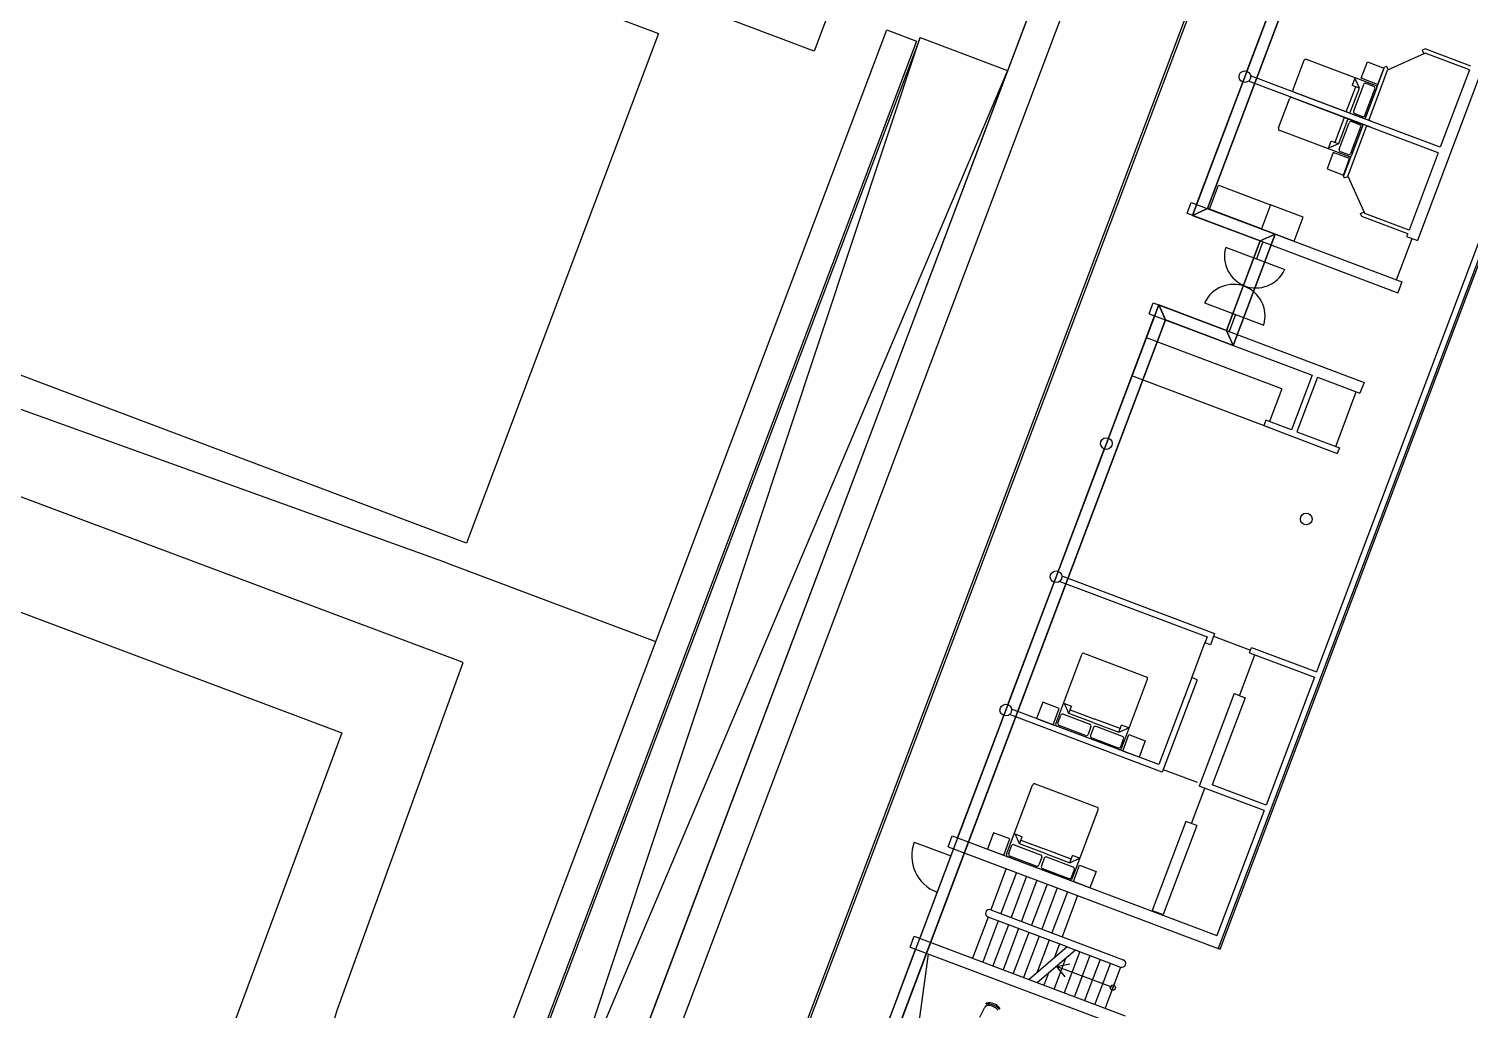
# Model space of a CAD drawing. Header units: millimetres. Extents: x 521005098 to 522149999836, y 174611071 to 175300000107.
# Drawn here: x 521867455863 to 521904490986, y 174970619306 to 174995843427 of the extents above; entities that cross this region are included whole.
import ezdxf

# ---------------------------------------------------------------- set-up
doc = ezdxf.new("R2010")
doc.units = ezdxf.units.MM
doc.header["$LTSCALE"] = 200
for name, color, linetype in [('0-35TEXT', 3, 'Continuous'), ('siteplan$0$0-35TEXT', 3, 'Continuous'), ('siteplan$0$siteplan$0$19', 1, 'Continuous'), ('siteplan$0$siteplan$0$22', 1, 'Continuous'), ('siteplan$0$siteplan$0$25', 1, 'Continuous'), ('siteplan$0$siteplan$0$27', 1, 'Continuous'), ('siteplan$0$siteplan$0$29', 1, 'Continuous'), ('siteplan$0$siteplan$0$30', 1, 'Continuous'), ('siteplan$0$siteplan$0$31', 1, 'Continuous'), ('siteplan$0$siteplan$0$41', 1, 'Continuous'), ('siteplan$0$siteplan$0$42', 1, 'Continuous'), ('siteplan$0$siteplan$0$43', 1, 'Continuous'), ('siteplan$0$siteplan$0$44', 1, 'Continuous'), ('siteplan$0$siteplan$0$45', 1, 'Continuous'), ('siteplan$0$siteplan$0$47', 1, 'Continuous'), ('siteplan$0$siteplan$0$48', 1, 'Continuous'), ('siteplan$0$siteplan$0$49', 1, 'Continuous'), ('siteplan$0$siteplan$0$5', 1, 'Continuous'), ('siteplan$0$siteplan$0$51', 1, 'Continuous'), ('siteplan$0$siteplan$0$8', 1, 'Continuous')]:
    doc.layers.add(name, color=color, linetype=linetype)
doc.layers.get('siteplan$0$0-35TEXT').off()

# ---------------------------------------------------------------- blocks, each defined once
blk = doc.blocks.new('siteplan$0$siteplan')
at = {"layer": 'siteplan$0$siteplan$0$19', "color": 8}
for p, q in [((21378.187, 74882.12), (21356.307, 74889.999)), ((21378.617, 74879.559), (21366.437, 74884.119)), ((21378.187, 74882.12), (21383.538, 74880.101)), ((21375.378, 74870.62), (21378.617, 74879.559)), ((21374.748, 74868.499), (21375.378, 74870.62))]:
    blk.add_line(p, q, dxfattribs=at)
at = {"layer": 'siteplan$0$siteplan$0$22', "color": 8}
for p, q in [((21398.754, 74894.754), (21399.939, 74897.898)), ((21397.462, 74891.33), (21398.648, 74894.474)), ((21398.205, 74890.231), (21399.731, 74889.656)), ((21399.095, 74890.393), (21398.93, 74889.958)), ((21399.167, 74890.366), (21399.003, 74889.93)), ((21399.725, 74889.658), (21399.721, 74889.647)), ((21397.666, 74888.802), (21399.186, 74888.228)), ((21395.196, 74885.323), (21396.382, 74888.467)), ((21398.391, 74888.528), (21398.226, 74888.092)), ((21398.464, 74888.501), (21398.299, 74888.064)), ((21399.186, 74888.228), (21399.19, 74888.239)), ((21393.904, 74881.899), (21395.09, 74885.042)), ((21392.612, 74878.474), (21393.798, 74881.618)), ((21391.321, 74875.05), (21392.507, 74878.193)), ((21390.208, 74874.941), (21391.144, 74874.588)), ((21391.215, 74874.769), (21390.347, 74872.467)), ((21389.055, 74869.043), (21390.241, 74872.187))]:
    blk.add_line(p, q, dxfattribs=at)
for centre, radius, start, end in [((21398.994, 74889.998), 0.817, 164.3603, 250.0548), ((21398.985, 74890.001), 0.817, 248.6108, 334.3053), ((21398.408, 74888.457), 0.817, 68.6108, 155.1088), ((21398.403, 74888.459), 0.817, 344.3603, 70.0548), ((21391.144, 74874.588), 1, 159.3328, 249.3328)]:
    blk.add_arc(centre, radius, start, end, dxfattribs=at)
at = {"layer": 'siteplan$0$siteplan$0$25', "color": 8}
for p, q in [((21421.671, 74934.91), (21398.017, 74872.203)), ((21421.531, 74934.963), (21400.54, 74879.315)), ((21404.829, 74894.88), (21403.139, 74890.4)), ((21404.473, 74894.787), (21403.723, 74892.798)), ((21403.67, 74892.657), (21402.92, 74890.67)), ((21397.216, 74891.102), (21397.321, 74891.383)), ((21397.321, 74891.383), (21402.739, 74889.339)), ((21397.216, 74891.102), (21402.633, 74889.059)), ((21402.885, 74890.577), (21402.858, 74890.506)), ((21402.858, 74890.506), (21403.139, 74890.4)), ((21402.739, 74889.339), (21402.633, 74889.059)), ((21396.241, 74888.52), (21396.347, 74888.8)), ((21396.347, 74888.8), (21401.765, 74886.757)), ((21396.241, 74888.52), (21400.428, 74886.94)), ((21400.569, 74886.887), (21401.659, 74886.476)), ((21401.765, 74886.757), (21401.659, 74886.476)), ((21400.487, 74879.175), (21399.248, 74875.891)), ((21398.426, 74878.756), (21397.529, 74876.379)), ((21398.426, 74878.756), (21398.707, 74878.65)), ((21398.707, 74878.65), (21397.863, 74876.413)), ((21397.187, 74875.47), (21396.324, 74873.184)), ((21397.467, 74875.364), (21397.187, 74875.47)), ((21399.195, 74875.751), (21397.982, 74872.537)), ((21391.074, 74874.822), (21391.18, 74875.103)), ((21391.18, 74875.103), (21397.982, 74872.537)), ((21397.467, 74875.364), (21396.605, 74873.078)), ((21391.074, 74874.822), (21398.017, 74872.203)), ((21396.324, 74873.184), (21396.605, 74873.078)), ((21390.1, 74872.239), (21390.206, 74872.52)), ((21390.206, 74872.52), (21395.624, 74870.477)), ((21390.1, 74872.239), (21395.518, 74870.196))]:
    blk.add_line(p, q, dxfattribs=at)
at = {"layer": 'siteplan$0$siteplan$0$27', "color": 8}
for p, q in [((21398.064, 74872.185), (21421.718, 74934.892)), ((21392.571, 74874.257), (21392.173, 74873.2)), ((21392.833, 74874.158), (21392.435, 74873.101)), ((21393.095, 74874.06), (21392.697, 74873.002)), ((21393.357, 74873.961), (21392.959, 74872.904)), ((21393.619, 74873.862), (21393.221, 74872.805)), ((21393.881, 74873.763), (21393.483, 74872.706)), ((21394.143, 74873.664), (21393.745, 74872.607)), ((21394.405, 74873.565), (21394.007, 74872.508)), ((21392.102, 74873.013), (21391.703, 74871.955)), ((21392.364, 74872.914), (21391.965, 74871.857)), ((21392.626, 74872.815), (21392.227, 74871.758)), ((21392.888, 74872.716), (21392.489, 74871.659)), ((21393.15, 74872.618), (21392.751, 74871.56)), ((21393.412, 74872.519), (21393.013, 74871.461)), ((21393.674, 74872.42), (21393.357, 74871.579)), ((21393.936, 74872.321), (21393.799, 74871.958)), ((21394.46, 74872.124), (21394.061, 74871.066)), ((21398.017, 74872.203), (21398.064, 74872.185)), ((21394.094, 74871.947), (21393.799, 74871.165)), ((21394.722, 74872.025), (21394.323, 74870.967)), ((21394.984, 74871.926), (21394.585, 74870.868)), ((21395.246, 74871.827), (21394.847, 74870.77)), ((21395.508, 74871.728), (21395.109, 74870.671)), ((21393.652, 74871.569), (21393.537, 74871.264))]:
    blk.add_line(p, q, dxfattribs=at)
at = {"layer": 'siteplan$0$siteplan$0$29', "color": 8}
for centre in [(21398.701, 74894.614), (21395.143, 74885.183), (21400.28, 74883.245), (21393.851, 74881.758), (21392.559, 74878.334)]:
    blk.add_arc(centre, 0.15, 249.3328, 249.3322, dxfattribs=at)
at = {"layer": 'siteplan$0$siteplan$0$30', "color": 8}
for p, q in [((21394.135, 74872.246), (21393.157, 74871.407)), ((21394.349, 74872.165), (21393.37, 74871.327)), ((21393.859, 74871.746), (21394.201, 74871.809)), ((21393.859, 74871.746), (21394.074, 74871.474)), ((21395.308, 74871.2), (21393.859, 74871.746))]:
    blk.add_line(p, q, dxfattribs=at)
blk.add_circle((21395.308, 74871.2), 0.0679, dxfattribs=at)
at = {"layer": 'siteplan$0$siteplan$0$31', "color": 8}
for p, q in [((21392.173, 74873.2), (21395.578, 74871.915)), ((21394.135, 74872.246), (21392.102, 74873.013)), ((21394.135, 74872.246), (21395.508, 74871.728))]:
    blk.add_line(p, q, dxfattribs=at)
for centre, start, end in [((21392.137, 74873.107), 69.3328, 249.3328), ((21395.543, 74871.822), 249.3328, 69.3328)]:
    blk.add_arc(centre, 0.1, start, end, dxfattribs=at)
at = {"layer": 'siteplan$0$siteplan$0$41', "color": 8}
blk.add_line((21391.892, 74870.439), (21392.016, 74870.698), dxfattribs=at)
for centre, major_axis, start_param, end_param in [((21392.061, 74870.675), (0.0212, 0.0561), 0.456999, 1.465921), ((21392.071, 74870.31), (0.154, 0.408), 5.826182, 6.740185)]:
    blk.add_ellipse(centre, major_axis=major_axis, ratio=0.833333, start_param=start_param, end_param=end_param, dxfattribs=at)
at = {"layer": 'siteplan$0$siteplan$0$42', "color": 8}
for p, q in [((21403.332, 74895.325), (21403.257, 74895.291)), ((21403.335, 74895.217), (21403.298, 74895.199)), ((21404.509, 74894.881), (21403.332, 74895.325)), ((21404.473, 74894.787), (21403.335, 74895.217)), ((21401.791, 74893.527), (21402.292, 74894.854)), ((21401.884, 74893.491), (21402.37, 74894.78)), ((21402.346, 74894.879), (21402.292, 74894.854)), ((21402.386, 74894.787), (21402.37, 74894.78)), ((21401.738, 74893.386), (21401.238, 74892.061)), ((21401.831, 74893.351), (21401.346, 74892.065)), ((21401.263, 74892.007), (21401.238, 74892.061)), ((21401.353, 74892.049), (21401.346, 74892.065)), ((21401.708, 74891.021), (21401.675, 74891.096)), ((21402.885, 74890.577), (21401.708, 74891.021)), ((21401.782, 74891.1), (21401.765, 74891.138)), ((21402.92, 74890.67), (21401.782, 74891.1))]:
    blk.add_line(p, q, dxfattribs=at)
at = {"layer": 'siteplan$0$siteplan$0$43', "color": 8}
for p, q in [((21403.298, 74895.199), (21402.386, 74894.787)), ((21403.257, 74895.291), (21403.298, 74895.199)), ((21402.386, 74894.787), (21402.346, 74894.879)), ((21401.353, 74892.049), (21401.263, 74892.007)), ((21401.765, 74891.138), (21401.353, 74892.049)), ((21401.675, 74891.096), (21401.765, 74891.138)), ((21402.599, 74889.392), (21402.999, 74890.453)), ((21397.898, 74880.232), (21398.848, 74879.874)), ((21397.335, 74879.166), (21397.674, 74880.064)), ((21398.566, 74878.703), (21398.961, 74879.75)), ((21396.606, 74876.807), (21397.472, 74876.481)), ((21397.327, 74875.417), (21397.67, 74876.326))]:
    blk.add_line(p, q, dxfattribs=at)
at = {"layer": 'siteplan$0$siteplan$0$44', "color": 8}
for p, q in [((21401.308, 74893.709), (21401.551, 74894.352)), ((21401.4, 74893.674), (21401.643, 74894.317)), ((21401.528, 74894.571), (21401.458, 74894.387)), ((21401.643, 74894.317), (21401.458, 74894.387)), ((21401.752, 74894.408), (21401.495, 74893.729)), ((21401.643, 74894.317), (21401.528, 74894.571)), ((21401.788, 74893.618), (21402.044, 74894.298)), ((21402.015, 74894.362), (21401.816, 74894.438)), ((21401.255, 74893.568), (21401.012, 74892.925)), ((21401.524, 74893.664), (21401.724, 74893.589)), ((21401.347, 74893.533), (21401.105, 74892.89)), ((21401.126, 74892.75), (21401.382, 74893.43)), ((21401.675, 74893.319), (21401.419, 74892.639)), ((21401.447, 74893.459), (21401.646, 74893.384)), ((21400.851, 74892.776), (21400.92, 74892.96)), ((21401.105, 74892.89), (21400.851, 74892.776)), ((21401.105, 74892.89), (21400.92, 74892.96)), ((21401.354, 74892.61), (21401.155, 74892.685)), ((21394.179, 74878.249), (21394.064, 74878.503)), ((21394.064, 74878.503), (21394.249, 74878.433)), ((21394.179, 74878.249), (21394.249, 74878.433)), ((21393.899, 74877.999), (21393.974, 74878.199)), ((21394.039, 74878.228), (21394.718, 74877.971)), ((21394.822, 74878.006), (21394.179, 74878.249)), ((21394.214, 74878.341), (21394.85, 74878.101)), ((21394.823, 74878.006), (21395.466, 74877.764)), ((21395.501, 74877.856), (21394.85, 74878.101)), ((21394.608, 74877.678), (21393.928, 74877.935)), ((21394.748, 74877.907), (21394.672, 74877.707)), ((21394.813, 74877.882), (21394.738, 74877.683)), ((21394.767, 74877.618), (21395.447, 74877.362)), ((21395.557, 74877.655), (21394.877, 74877.911)), ((21395.466, 74877.764), (21395.535, 74877.948)), ((21395.466, 74877.764), (21395.72, 74877.879)), ((21395.72, 74877.879), (21395.535, 74877.948)), ((21395.511, 74877.391), (21395.586, 74877.59)), ((21392.913, 74874.894), (21392.799, 74875.148)), ((21392.799, 74875.148), (21392.983, 74875.078)), ((21392.913, 74874.894), (21392.983, 74875.078)), ((21392.633, 74874.644), (21392.708, 74874.843)), ((21392.773, 74874.872), (21393.453, 74874.616)), ((21393.557, 74874.651), (21392.913, 74874.894)), ((21392.948, 74874.986), (21393.584, 74874.746)), ((21393.557, 74874.651), (21394.2, 74874.408)), ((21394.235, 74874.5), (21393.584, 74874.746)), ((21393.342, 74874.323), (21392.663, 74874.579)), ((21393.482, 74874.551), (21393.407, 74874.352)), ((21393.547, 74874.527), (21393.472, 74874.327)), ((21394.291, 74874.299), (21393.612, 74874.556)), ((21394.2, 74874.408), (21394.27, 74874.593)), ((21394.2, 74874.408), (21394.454, 74874.523)), ((21394.454, 74874.523), (21394.27, 74874.593)), ((21393.501, 74874.263), (21394.181, 74874.007)), ((21394.245, 74874.036), (21394.321, 74874.235)), ((21392.056, 74870.781), (21392.055, 74870.796)), ((21392.393, 74870.654), (21392.404, 74870.664))]:
    blk.add_line(p, q, dxfattribs=at)
for centre, start, end in [((21401.798, 74894.391), 69.3644, 159.3285), ((21401.998, 74894.316), 339.3344, 69.2993), ((21401.542, 74893.711), 159.3367, 249.3345), ((21401.741, 74893.636), 249.3409, 339.3348), ((21401.429, 74893.412), 69.3311, 159.3289), ((21401.629, 74893.337), 339.3308, 69.3247), ((21401.173, 74892.732), 159.3371, 249.3012), ((21401.372, 74892.657), 249.3663, 339.3312), ((21393.946, 74877.982), 159.3663, 249.3312), ((21394.021, 74878.181), 69.3371, 159.3012), ((21394.626, 74877.725), 249.3308, 339.3247), ((21394.701, 74877.924), 339.3311, 69.3289), ((21394.784, 74877.665), 159.3409, 249.3348), ((21394.86, 74877.864), 69.3367, 159.3345), ((21395.54, 74877.608), 339.3644, 69.3285), ((21395.464, 74877.409), 249.3344, 339.2993), ((21392.755, 74874.825), 69.3371, 159.3012), ((21392.68, 74874.626), 159.3663, 249.3312), ((21393.36, 74874.37), 249.3308, 339.3247), ((21393.435, 74874.569), 339.3311, 69.3289), ((21393.519, 74874.31), 159.3409, 249.3348), ((21393.594, 74874.509), 69.3367, 159.3345), ((21394.274, 74874.253), 339.3644, 69.3285), ((21394.199, 74874.053), 249.3344, 339.2993)]:
    blk.add_arc(centre, 0.05, start, end, dxfattribs=at)
for centre, major_axis, start_param, end_param in [((21392.06, 74870.797), (0.00212, 0.00561), 0.450625, 2.105176), ((21392.061, 74870.782), (0.00212, 0.00561), 2.105162, 3.512441), ((21392.071, 74870.31), (0.179, 0.475), 5.832558, 6.73381), ((21392.034, 74870.213), (0.203, 0.538), 5.912335, 6.654034), ((21392.39, 74870.658), (0.00212, 0.00561), 2.770742, 4.178001), ((21392.401, 74870.669), (0.00212, 0.00561), 4.178023, 5.832558)]:
    blk.add_ellipse(centre, major_axis=major_axis, ratio=0.833333, start_param=start_param, end_param=end_param, dxfattribs=at)
at = {"layer": 'siteplan$0$siteplan$0$45', "color": 8}
for p, q in [((21400.219, 74895.028), (21399.937, 74894.279)), ((21402.062, 74894.386), (21400.284, 74895.057)), ((21401.691, 74894.573), (21401.85, 74894.994)), ((21401.85, 74894.994), (21402.271, 74894.835)), ((21402.271, 74894.835), (21402.113, 74894.414)), ((21402.113, 74894.414), (21401.691, 74894.573)), ((21401.808, 74893.573), (21402.091, 74894.322)), ((21399.567, 74893.297), (21399.849, 74894.046)), ((21399.913, 74894.075), (21401.691, 74893.404)), ((21399.966, 74894.215), (21401.744, 74893.544)), ((21401.373, 74892.562), (21399.596, 74893.233)), ((21401.72, 74893.339), (21401.438, 74892.591)), ((21400.972, 74892.666), (21400.814, 74892.245)), ((21401.393, 74892.507), (21400.972, 74892.666)), ((21401.235, 74892.086), (21401.393, 74892.507)), ((21400.814, 74892.245), (21401.235, 74892.086)), ((21397.789, 74891.206), (21398.022, 74891.824)), ((21398.022, 74891.824), (21399.36, 74891.319)), ((21399.36, 74891.319), (21399.127, 74890.702)), ((21400.202, 74891.002), (21399.36, 74891.319)), ((21399.127, 74890.702), (21397.789, 74891.206)), ((21399.969, 74890.384), (21400.202, 74891.002)), ((21399.127, 74890.702), (21399.969, 74890.384)), ((21399.655, 74886.59), (21396.17, 74887.904)), ((21399.655, 74886.59), (21399.338, 74885.749)), ((21393.843, 74877.983), (21394.514, 74879.761)), ((21394.579, 74879.79), (21396.169, 74879.19)), ((21395.528, 74877.348), (21396.198, 74879.126)), ((21393.511, 74878.536), (21393.352, 74878.115)), ((21393.932, 74878.377), (21393.511, 74878.536)), ((21393.773, 74877.956), (21393.932, 74878.377)), ((21393.352, 74878.115), (21393.773, 74877.956)), ((21395.463, 74877.318), (21393.872, 74877.919)), ((21395.563, 74877.281), (21395.721, 74877.702)), ((21395.721, 74877.702), (21396.143, 74877.543)), ((21395.984, 74877.122), (21395.563, 74877.281)), ((21396.143, 74877.543), (21395.984, 74877.122)), ((21392.578, 74874.628), (21393.248, 74876.405)), ((21393.313, 74876.434), (21394.903, 74875.834)), ((21394.262, 74873.992), (21394.933, 74875.77)), ((21392.245, 74875.181), (21392.086, 74874.759)), ((21392.666, 74875.022), (21392.245, 74875.181)), ((21392.507, 74874.601), (21392.666, 74875.022)), ((21392.086, 74874.759), (21392.507, 74874.601)), ((21394.198, 74873.963), (21392.607, 74874.563)), ((21394.297, 74873.926), (21394.456, 74874.347)), ((21394.456, 74874.347), (21394.877, 74874.188)), ((21394.718, 74873.767), (21394.297, 74873.926)), ((21394.877, 74874.188), (21394.718, 74873.767)), ((21390.568, 74872.063), (21389.129, 74861.59))]:
    blk.add_line(p, q, dxfattribs=at)
for centre, start, end in [((21400.266, 74895.01), 69.3427, 159.3334), ((21399.984, 74894.261), 159.3462, 249.3375), ((21402.044, 74894.34), 339.3436, 69.3244), ((21399.896, 74894.028), 69.3281, 159.3194), ((21401.762, 74893.591), 249.3342, 339.3382), ((21399.613, 74893.279), 159.3322, 249.3229), ((21401.673, 74893.357), 339.3274, 69.3314), ((21401.391, 74892.609), 249.3412, 339.322), ((21394.561, 74879.743), 69.3322, 159.3229), ((21396.151, 74879.143), 339.3427, 69.3334), ((21393.89, 74877.965), 159.3412, 249.322), ((21395.481, 74877.365), 249.3436, 339.3244), ((21393.295, 74876.388), 69.3322, 159.3229), ((21394.886, 74875.788), 339.3427, 69.3334), ((21392.624, 74874.61), 159.3412, 249.322), ((21394.215, 74874.01), 249.3436, 339.3244)]:
    blk.add_arc(centre, 0.05, start, end, dxfattribs=at)
at = {"layer": 'siteplan$0$siteplan$0$47', "color": 8}
for p, q in [((21387.635, 74895.271), (21353.861, 74908.011)), ((21388.081, 74896.452), (21387.635, 74895.271))]:
    blk.add_line(p, q, dxfattribs=at)
at = {"layer": 'siteplan$0$siteplan$0$48', "color": 8}
for p, q in [((21382.02, 74866.702), (21397.196, 74906.932)), ((21397.945, 74906.65), (21382.769, 74866.419)), ((21368.715, 74840.715), (21389.5, 74895.814)), ((21389.5, 74895.814), (21390.263, 74895.526)), ((21390.263, 74895.526), (21369.479, 74840.427))]:
    blk.add_line(p, q, dxfattribs=at)
at = {"layer": 'siteplan$0$siteplan$0$49', "color": 8}
for p, q in [((21408.945, 74920.921), (21397.743, 74891.224)), ((21397.743, 74891.224), (21399.481, 74890.568)), ((21399.481, 74890.568), (21398.401, 74887.705)), ((21396.663, 74888.361), (21385.46, 74858.664)), ((21398.401, 74887.705), (21396.663, 74888.361))]:
    blk.add_line(p, q, dxfattribs=at)
at = {"layer": 'siteplan$0$siteplan$0$5', "color": 8}
for p, q in [((21354.634, 74906.662), (21383.639, 74895.721)), ((21383.639, 74895.721), (21378.698, 74882.622)), ((21378.698, 74882.622), (21349.692, 74893.563)), ((21360.497, 74883.379), (21375.497, 74877.749)), ((21375.497, 74877.749), (21372.539, 74869.781))]:
    blk.add_line(p, q, dxfattribs=at)
at = {"layer": 'siteplan$0$siteplan$0$51', "color": 8}
for p, q in [((21397.356, 74891.049), (21408.77, 74921.308)), ((21397.743, 74891.224), (21408.945, 74920.921)), ((21399.095, 74890.393), (21397.356, 74891.049)), ((21399.481, 74890.568), (21397.743, 74891.224)), ((21398.226, 74888.092), (21399.095, 74890.393)), ((21398.401, 74887.705), (21399.481, 74890.568)), ((21385.18, 74858.769), (21396.488, 74888.747)), ((21396.488, 74888.747), (21398.226, 74888.092)), ((21385.46, 74858.664), (21396.663, 74888.361)), ((21396.663, 74888.361), (21398.401, 74887.705))]:
    blk.add_line(p, q, dxfattribs=at)
at = {"layer": 'siteplan$0$siteplan$0$8', "color": 8}
for p, q in [((21416.66, 74947.622), (21377.177, 74842.951)), ((21397.134, 74906.78), (21382.017, 74866.705)), ((21385.572, 74865.364), (21400.795, 74905.719)), ((21390.359, 74895.621), (21379.771, 74867.552)), ((21380.894, 74867.128), (21390.359, 74895.621)), ((21390.359, 74895.621), (21392.605, 74894.774)), ((21392.605, 74894.774), (21380.894, 74867.128)), ((21401.911, 74893.323), (21398.796, 74894.498)), ((21401.964, 74893.463), (21398.849, 74894.638)), ((21403.67, 74892.657), (21401.831, 74893.351)), ((21403.723, 74892.798), (21401.884, 74893.491)), ((21399.425, 74885.555), (21395.799, 74886.923)), ((21400.428, 74886.94), (21399.899, 74885.537)), ((21400.569, 74886.887), (21400.039, 74885.484)), ((21401.036, 74885.108), (21401.565, 74886.512)), ((21399.244, 74885.784), (21399.191, 74885.644)), ((21399.899, 74885.537), (21399.244, 74885.784)), ((21399.191, 74885.644), (21401.077, 74884.932)), ((21400.039, 74885.484), (21401.129, 74885.073)), ((21401.129, 74885.073), (21401.077, 74884.932)), ((21393.999, 74881.783), (21397.924, 74880.302)), ((21393.946, 74881.642), (21397.731, 74880.215)), ((21397.731, 74880.215), (21397.674, 74880.064)), ((21397.924, 74880.302), (21397.815, 74880.011)), ((21397.815, 74880.011), (21397.674, 74880.064)), ((21398.821, 74879.803), (21398.874, 74879.944)), ((21398.874, 74879.944), (21400.54, 74879.315)), ((21398.821, 74879.803), (21400.487, 74879.175)), ((21397.336, 74879.167), (21396.492, 74876.93)), ((21397.476, 74879.114), (21396.58, 74876.737)), ((21397.476, 74879.114), (21397.336, 74879.167)), ((21396.492, 74876.93), (21392.708, 74878.358)), ((21396.58, 74876.737), (21392.655, 74878.218)), ((21399.195, 74875.751), (21397.529, 74876.379)), ((21399.248, 74875.891), (21397.863, 74876.413))]:
    blk.add_line(p, q, dxfattribs=at)
at = {"layer": 'siteplan$0$siteplan$0$51', "color": 8}
mesh = blk.add_polyface(dxfattribs=at)
corners = [(21397.743, 74891.224), (21397.356, 74891.049), (21399.481, 74890.568), (21399.095, 74890.393), (21460.576, 74929.02), (21460.189, 74928.846), (21465.712, 74927.082), (21465.326, 74926.907), (21438.236, 74854.242), (21437.85, 74854.068), (21439.948, 74853.596), (21439.562, 74853.422), (21379.179, 74842.436), (21378.792, 74842.261), (21384.456, 74840.446), (21384.069, 74840.271), (21382.889, 74836.291), (21382.502, 74836.117), (21432.733, 74939.523), (21432.628, 74939.242), (21432.095, 74837.962), (21431.708, 74837.787), (21433.805, 74837.317), (21433.418, 74837.142), (21410.025, 74923.785), (21409.638, 74923.61), (21411.764, 74923.129), (21411.377, 74922.954), (21470.257, 74954.684), (21469.87, 74954.51), (21473.681, 74953.393), (21473.295, 74953.218), (21477.276, 74978.478), (21477.171, 74978.198), (21478.989, 74977.833), (21478.602, 74977.658), (21478.662, 74976.968), (21478.276, 74976.793), (21483.797, 74975.025), (21483.411, 74974.85), (21469.584, 74957.236), (21428.491, 74972.738), (21469.198, 74957.062), (21385.46, 74858.664), (21384.933, 74858.542), (21387.199, 74858.008), (21386.812, 74857.833), (21420.642, 74824.006), (21420.817, 74823.619), (21426.753, 74824.651), (21426.928, 74824.264), (21432.894, 74840.931), (21433.069, 74840.545), (21384.065, 74856.24), (21384.24, 74855.853), (21396.488, 74888.747), (21396.662, 74888.361), (21408.77, 74921.308), (21408.945, 74920.921), (21461.047, 74931.119), (21461.222, 74930.733), (21417.77, 74945.167), (21417.945, 74944.78), (21470.727, 74956.782), (21470.903, 74956.397), (21436.183, 74993.98), (21436.358, 74993.593), (21428.104, 74972.563), (21476.047, 74954.478), (21475.871, 74954.864), (21464.646, 74929.441), (21464.471, 74929.827), (21459.038, 74929.279), (21458.863, 74929.666), (21410.683, 74920.266), (21410.509, 74920.652), (21398.401, 74887.705), (21398.226, 74888.092), (21385.179, 74858.769), (21386.119, 74855.145), (21385.944, 74855.531), (21434.782, 74839.899), (21434.607, 74840.285), (21428.638, 74823.619), (21428.463, 74824.006), (21420.171, 74821.907), (21419.997, 74822.294), (21425.954, 74821.682), (21425.779, 74822.068), (21428.491, 74972.738), (21428.21, 74972.844), (21385.039, 74858.822)]
mesh.append_faces([[corners[k] for k in face] for face in [(41, 40, 89), (66, 65, 90, 89), (67, 41, 90)]], dxfattribs={"vtx0": -1, "color": 8})
mesh.append_faces([[corners[k] for k in face] for face in [(44, 43, 78, 91)]], dxfattribs={"vtx0": -1, "vtx1": -1, "color": 8})
mesh.append_faces([[corners[k] for k in face] for face in [(40, 41, 67, 42)]], dxfattribs={"vtx0": -1, "vtx1": -1, "vtx3": -1, "color": 8})
mesh.append_faces([[corners[k] for k in face] for face in [(0, 1, 3, 2), (1, 0, 58, 57), (2, 3, 77, 76), (4, 5, 7, 6), (5, 4, 60, 59), (6, 7, 9, 8), (8, 9, 11, 10), (10, 11, 82, 81), (12, 13, 15, 14), (13, 12, 54, 53), (14, 15, 17, 16), (16, 17, 85, 86), (18, 19, 72, 73), (19, 18, 61, 62), (20, 21, 23, 22), (21, 20, 52, 51), (22, 23, 84, 83), (24, 25, 27, 26), (25, 24, 62, 61), (26, 27, 75, 74), (28, 29, 31, 30), (29, 28, 64, 63), (30, 31, 71, 70), (32, 33, 35, 34), (33, 32, 65, 66), (34, 35, 37, 36), (36, 37, 39, 38), (38, 39, 69, 68), (40, 42, 73, 72), (43, 44, 46, 45), (45, 46, 80, 79), (47, 48, 87, 88), (48, 47, 86, 85), (49, 50, 83, 84), (50, 49, 88, 87), (51, 52, 81, 82), (53, 54, 79, 80), (55, 56, 76, 77), (56, 55, 78, 43), (57, 58, 74, 75), (59, 60, 70, 71), (63, 64, 68, 69)]], dxfattribs={"vtx0": -1, "vtx2": -1, "color": 8})
blk = doc.blocks.new('siteplan')
at = {"layer": 'siteplan$0$0-35TEXT', "xscale": 1000, "yscale": 1000, "zscale": 1000}
blk.add_blockref('siteplan$0$siteplan', (500000000, 100000000), dxfattribs=at)

msp = doc.modelspace()

# ---------------------------------------------------------------- block references
at = {"layer": '0-35TEXT', "xscale": 1000, "yscale": 1000, "zscale": 1000}
msp.add_blockref('siteplan', (500000094.73971, 99999891.38169), dxfattribs=at)

doc.saveas('drawing.dxf')
